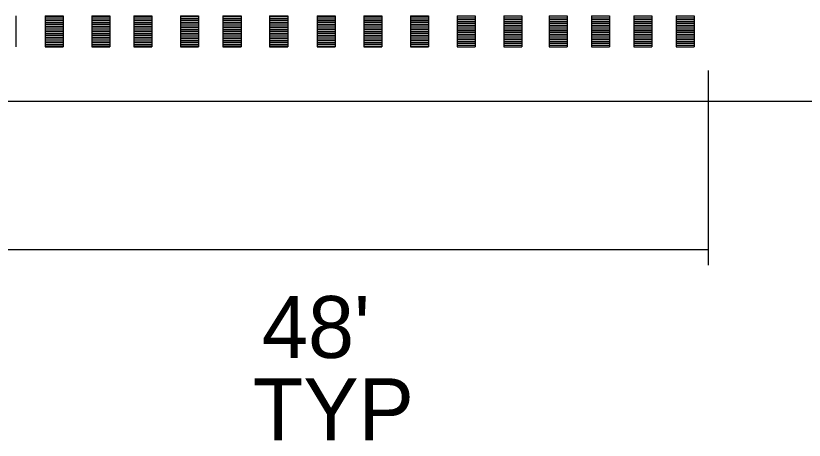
# Model space of a CAD drawing. Extents: x 2 to 587, y 96 to 179.
# Drawn here: x 541.1 to 547.27, y 155.93 to 159.26 of the extents above; entities that cross this region are included whole.
import ezdxf

# ---------------------------------------------------------------- set-up
doc = ezdxf.new("R2010")
doc.units = 0
for name, color, linetype in [('DETAIL 1', 7, 'Continuous'), ('DETAIL 2', 7, 'Continuous'), ('DETAIL 3', 7, 'Continuous'), ('Level 1', 7, 'Continuous'), ('SHT_ Dimensions', 7, 'Continuous')]:
    doc.layers.add(name, color=color, linetype=linetype)

msp = doc.modelspace()

# ---------------------------------------------------------------- linework, layer by layer
at = {"layer": 'DETAIL 1'}
msp.add_line((529.1765, 158.5862), (552.8888, 158.5862), dxfattribs=at)
at = {"layer": 'DETAIL 2'}
msp.add_line((546.5233, 158.8284), (546.5233, 157.3022), dxfattribs=at)
at = {"layer": 'DETAIL 3'}
for p, q in [((541.1042, 159.2562), (541.1042, 159.0127)), ((541.3336, 159.2562), (541.3336, 159.0127)), ((541.3336, 159.2562), (541.4751, 159.2562)), ((541.4751, 159.2562), (541.4751, 159.0127)), ((541.6988, 159.2562), (541.6988, 159.0127)), ((541.6988, 159.2562), (541.8403, 159.2562)), ((541.8403, 159.2562), (541.8403, 159.0127)), ((542.0282, 159.2562), (542.0282, 159.0127)), ((542.0282, 159.2562), (542.1697, 159.2562)), ((542.1697, 159.2562), (542.1697, 159.0127)), ((542.3934, 159.2562), (542.3934, 159.0127)), ((542.3934, 159.2562), (542.5349, 159.2562)), ((542.5349, 159.2562), (542.5349, 159.0127)), ((542.7253, 159.2562), (542.7253, 159.0127)), ((542.7254, 159.2562), (542.8668, 159.2562)), ((542.8668, 159.2562), (542.8668, 159.0127)), ((543.0905, 159.2562), (543.0905, 159.0127)), ((543.0906, 159.2562), (543.232, 159.2562)), ((543.232, 159.2562), (543.232, 159.0127)), ((543.4614, 159.2562), (543.4614, 159.0127)), ((543.4614, 159.2562), (543.6029, 159.2562)), ((543.6029, 159.2562), (543.6029, 159.0127)), ((543.8266, 159.2562), (543.8266, 159.0127)), ((543.8266, 159.2562), (543.9681, 159.2562)), ((543.9681, 159.2562), (543.9681, 159.0127)), ((544.1918, 159.2562), (544.1918, 159.0127)), ((544.1918, 159.2562), (544.3333, 159.2562)), ((544.3333, 159.2562), (544.3333, 159.0127)), ((544.557, 159.2562), (544.557, 159.0127)), ((544.557, 159.2562), (544.6985, 159.2562)), ((544.6985, 159.2562), (544.6985, 159.0127)), ((544.9222, 159.2562), (544.9222, 159.0127)), ((544.9222, 159.2562), (545.0637, 159.2562)), ((545.0637, 159.2562), (545.0637, 159.0127)), ((545.2768, 159.2562), (545.2768, 159.0127)), ((545.2768, 159.2562), (545.4183, 159.2562)), ((545.4183, 159.2562), (545.4183, 159.0127)), ((545.6098, 159.2562), (545.6098, 159.0127)), ((545.6098, 159.2562), (545.7513, 159.2562)), ((545.7513, 159.2562), (545.7513, 159.0127)), ((545.9404, 159.2562), (545.9404, 159.0127)), ((545.9405, 159.2562), (546.0819, 159.2562)), ((546.0819, 159.2562), (546.0819, 159.0127)), ((546.2724, 159.2562), (546.2724, 159.0127)), ((546.2724, 159.2562), (546.4139, 159.2562)), ((546.4139, 159.2562), (546.4139, 159.0127)), ((541.3336, 159.0127), (541.4751, 159.0127)), ((541.6988, 159.0127), (541.8403, 159.0127)), ((542.0282, 159.0127), (542.1697, 159.0127)), ((542.3934, 159.0127), (542.5349, 159.0127)), ((542.7254, 159.0127), (542.8668, 159.0127)), ((543.0906, 159.0127), (543.232, 159.0127)), ((543.4614, 159.0127), (543.6029, 159.0127)), ((543.8266, 159.0127), (543.9681, 159.0127)), ((544.1918, 159.0127), (544.3333, 159.0127)), ((544.557, 159.0127), (544.6985, 159.0127)), ((544.9222, 159.0127), (545.0637, 159.0127)), ((545.2768, 159.0127), (545.4183, 159.0127)), ((545.6098, 159.0127), (545.7513, 159.0127)), ((545.9405, 159.0127), (546.0819, 159.0127)), ((546.2724, 159.0127), (546.4139, 159.0127))]:
    msp.add_line(p, q, dxfattribs=at)
at = {"layer": 'Level 1'}
for p, q in [((541.3336, 159.2467), (541.4751, 159.2467)), ((541.6988, 159.2467), (541.8403, 159.2467)), ((542.0282, 159.2467), (542.1697, 159.2467)), ((542.3934, 159.2494), (542.5349, 159.2494)), ((542.7253, 159.2494), (542.8668, 159.2494)), ((543.0905, 159.2494), (543.232, 159.2494)), ((543.4614, 159.2477), (543.6029, 159.2477)), ((543.8266, 159.2477), (543.9681, 159.2477)), ((544.1918, 159.2477), (544.3333, 159.2477)), ((544.557, 159.2552), (544.6985, 159.2552)), ((544.557, 159.2409), (544.6985, 159.2409)), ((544.9222, 159.2552), (545.0637, 159.2552)), ((544.9222, 159.2409), (545.0637, 159.2409)), ((545.2768, 159.2552), (545.4183, 159.2552)), ((545.2768, 159.2409), (545.4183, 159.2409)), ((545.6098, 159.2552), (545.7513, 159.2552)), ((545.6098, 159.2409), (545.7513, 159.2409)), ((545.9404, 159.2552), (546.0819, 159.2552)), ((545.9404, 159.2409), (546.0819, 159.2409)), ((546.2724, 159.2552), (546.4139, 159.2552)), ((546.2724, 159.2409), (546.4139, 159.2409)), ((541.3336, 159.2324), (541.4751, 159.2324)), ((541.3336, 159.2181), (541.4751, 159.2181)), ((541.3336, 159.2037), (541.4751, 159.2037)), ((541.3336, 159.1894), (541.4751, 159.1894)), ((541.6988, 159.2324), (541.8403, 159.2324)), ((541.6988, 159.2181), (541.8403, 159.2181)), ((541.6988, 159.2037), (541.8403, 159.2037)), ((541.6988, 159.1894), (541.8403, 159.1894)), ((542.0282, 159.2324), (542.1697, 159.2324)), ((542.0282, 159.2181), (542.1697, 159.2181)), ((542.0282, 159.2037), (542.1697, 159.2037)), ((542.0282, 159.1894), (542.1697, 159.1894)), ((542.3934, 159.235), (542.5349, 159.235)), ((542.3934, 159.2207), (542.5349, 159.2207)), ((542.3934, 159.2064), (542.5349, 159.2064)), ((542.3934, 159.1921), (542.5349, 159.1921)), ((542.7253, 159.235), (542.8668, 159.235)), ((542.7253, 159.2207), (542.8668, 159.2207)), ((542.7253, 159.2064), (542.8668, 159.2064)), ((542.7253, 159.1921), (542.8668, 159.1921)), ((543.0905, 159.235), (543.232, 159.235)), ((543.0905, 159.2207), (543.232, 159.2207)), ((543.0905, 159.2064), (543.232, 159.2064)), ((543.0905, 159.1921), (543.232, 159.1921)), ((543.4614, 159.2333), (543.6029, 159.2333)), ((543.4614, 159.219), (543.6029, 159.219)), ((543.4614, 159.2047), (543.6029, 159.2047)), ((543.4614, 159.1904), (543.6029, 159.1904)), ((543.8266, 159.2333), (543.9681, 159.2333)), ((543.8266, 159.219), (543.9681, 159.219)), ((543.8266, 159.2047), (543.9681, 159.2047)), ((543.8266, 159.1904), (543.9681, 159.1904)), ((544.1918, 159.2333), (544.3333, 159.2333)), ((544.1918, 159.219), (544.3333, 159.219)), ((544.1918, 159.2047), (544.3333, 159.2047)), ((544.1918, 159.1904), (544.3333, 159.1904)), ((544.557, 159.2266), (544.6985, 159.2266)), ((544.557, 159.2122), (544.6985, 159.2122)), ((544.557, 159.1979), (544.6985, 159.1979)), ((544.557, 159.1836), (544.6985, 159.1836)), ((544.9222, 159.2266), (545.0637, 159.2266)), ((544.9222, 159.2122), (545.0637, 159.2122)), ((544.9222, 159.1979), (545.0637, 159.1979)), ((544.9222, 159.1836), (545.0637, 159.1836)), ((545.2768, 159.2266), (545.4183, 159.2266)), ((545.2768, 159.2122), (545.4183, 159.2122)), ((545.2768, 159.1979), (545.4183, 159.1979)), ((545.2768, 159.1836), (545.4183, 159.1836)), ((545.6098, 159.2266), (545.7513, 159.2266)), ((545.6098, 159.2122), (545.7513, 159.2122)), ((545.6098, 159.1979), (545.7513, 159.1979)), ((545.6098, 159.1836), (545.7513, 159.1836)), ((545.9404, 159.2266), (546.0819, 159.2266)), ((545.9404, 159.2122), (546.0819, 159.2122)), ((545.9404, 159.1979), (546.0819, 159.1979)), ((545.9404, 159.1836), (546.0819, 159.1836)), ((546.2724, 159.2266), (546.4139, 159.2266)), ((546.2724, 159.2122), (546.4139, 159.2122)), ((546.2724, 159.1979), (546.4139, 159.1979)), ((546.2724, 159.1836), (546.4139, 159.1836)), ((541.3336, 159.1751), (541.4751, 159.1751)), ((541.3336, 159.1608), (541.4751, 159.1608)), ((541.3336, 159.1465), (541.4751, 159.1465)), ((541.3336, 159.1321), (541.4751, 159.1321)), ((541.3336, 159.1178), (541.4751, 159.1178)), ((541.6988, 159.1751), (541.8403, 159.1751)), ((541.6988, 159.1608), (541.8403, 159.1608)), ((541.6988, 159.1465), (541.8403, 159.1465)), ((541.6988, 159.1321), (541.8403, 159.1321)), ((541.6988, 159.1178), (541.8403, 159.1178)), ((542.0282, 159.1751), (542.1697, 159.1751)), ((542.0282, 159.1608), (542.1697, 159.1608)), ((542.0282, 159.1465), (542.1697, 159.1465)), ((542.0282, 159.1321), (542.1697, 159.1321)), ((542.0282, 159.1178), (542.1697, 159.1178)), ((542.3934, 159.1778), (542.5349, 159.1778)), ((542.3934, 159.1634), (542.5349, 159.1634)), ((542.3934, 159.1491), (542.5349, 159.1491)), ((542.3934, 159.1348), (542.5349, 159.1348)), ((542.3934, 159.1205), (542.5349, 159.1205)), ((542.7253, 159.1778), (542.8668, 159.1778)), ((542.7253, 159.1634), (542.8668, 159.1634)), ((542.7253, 159.1491), (542.8668, 159.1491)), ((542.7253, 159.1348), (542.8668, 159.1348)), ((542.7253, 159.1205), (542.8668, 159.1205)), ((543.0905, 159.1778), (543.232, 159.1778)), ((543.0905, 159.1634), (543.232, 159.1634)), ((543.0905, 159.1491), (543.232, 159.1491)), ((543.0905, 159.1348), (543.232, 159.1348)), ((543.0905, 159.1205), (543.232, 159.1205)), ((543.4614, 159.1761), (543.6029, 159.1761)), ((543.4614, 159.1617), (543.6029, 159.1617)), ((543.4614, 159.1474), (543.6029, 159.1474)), ((543.4614, 159.1331), (543.6029, 159.1331)), ((543.4614, 159.1188), (543.6029, 159.1188)), ((543.8266, 159.1761), (543.9681, 159.1761)), ((543.8266, 159.1617), (543.9681, 159.1617)), ((543.8266, 159.1474), (543.9681, 159.1474)), ((543.8266, 159.1331), (543.9681, 159.1331)), ((543.8266, 159.1188), (543.9681, 159.1188)), ((544.1918, 159.1761), (544.3333, 159.1761)), ((544.1918, 159.1617), (544.3333, 159.1617)), ((544.1918, 159.1474), (544.3333, 159.1474)), ((544.1918, 159.1331), (544.3333, 159.1331)), ((544.1918, 159.1188), (544.3333, 159.1188)), ((544.557, 159.1693), (544.6985, 159.1693)), ((544.557, 159.1549), (544.6985, 159.1549)), ((544.557, 159.1406), (544.6985, 159.1406)), ((544.557, 159.1263), (544.6985, 159.1263)), ((544.9222, 159.1693), (545.0637, 159.1693)), ((544.9222, 159.1549), (545.0637, 159.1549)), ((544.9222, 159.1406), (545.0637, 159.1406)), ((544.9222, 159.1263), (545.0637, 159.1263)), ((545.2768, 159.1693), (545.4183, 159.1693)), ((545.2768, 159.1549), (545.4183, 159.1549)), ((545.2768, 159.1406), (545.4183, 159.1406)), ((545.2768, 159.1263), (545.4183, 159.1263)), ((545.6098, 159.1693), (545.7513, 159.1693)), ((545.6098, 159.1549), (545.7513, 159.1549)), ((545.6098, 159.1406), (545.7513, 159.1406)), ((545.6098, 159.1263), (545.7513, 159.1263)), ((545.9404, 159.1693), (546.0819, 159.1693)), ((545.9404, 159.1549), (546.0819, 159.1549)), ((545.9404, 159.1406), (546.0819, 159.1406)), ((545.9404, 159.1263), (546.0819, 159.1263)), ((546.2724, 159.1693), (546.4139, 159.1693)), ((546.2724, 159.1549), (546.4139, 159.1549)), ((546.2724, 159.1406), (546.4139, 159.1406)), ((546.2724, 159.1263), (546.4139, 159.1263)), ((541.3336, 159.1035), (541.4751, 159.1035)), ((541.3336, 159.0892), (541.4751, 159.0892)), ((541.3336, 159.0749), (541.4751, 159.0749)), ((541.3336, 159.0605), (541.4751, 159.0605)), ((541.6988, 159.1035), (541.8403, 159.1035)), ((541.6988, 159.0892), (541.8403, 159.0892)), ((541.6988, 159.0749), (541.8403, 159.0749)), ((541.6988, 159.0605), (541.8403, 159.0605)), ((542.0282, 159.1035), (542.1697, 159.1035)), ((542.0282, 159.0892), (542.1697, 159.0892)), ((542.0282, 159.0749), (542.1697, 159.0749)), ((542.0282, 159.0605), (542.1697, 159.0605)), ((542.3934, 159.1062), (542.5349, 159.1062)), ((542.3934, 159.0918), (542.5349, 159.0918)), ((542.3934, 159.0775), (542.5349, 159.0775)), ((542.3934, 159.0632), (542.5349, 159.0632)), ((542.7253, 159.1062), (542.8668, 159.1062)), ((542.7253, 159.0918), (542.8668, 159.0918)), ((542.7253, 159.0775), (542.8668, 159.0775)), ((542.7253, 159.0632), (542.8668, 159.0632)), ((543.0905, 159.1062), (543.232, 159.1062)), ((543.0905, 159.0918), (543.232, 159.0918)), ((543.0905, 159.0775), (543.232, 159.0775)), ((543.0905, 159.0632), (543.232, 159.0632)), ((543.4614, 159.1045), (543.6029, 159.1045)), ((543.4614, 159.0901), (543.6029, 159.0901)), ((543.4614, 159.0758), (543.6029, 159.0758)), ((543.4614, 159.0615), (543.6029, 159.0615)), ((543.8266, 159.1045), (543.9681, 159.1045)), ((543.8266, 159.0901), (543.9681, 159.0901)), ((543.8266, 159.0758), (543.9681, 159.0758)), ((543.8266, 159.0615), (543.9681, 159.0615)), ((544.1918, 159.1045), (544.3333, 159.1045)), ((544.1918, 159.0901), (544.3333, 159.0901)), ((544.1918, 159.0758), (544.3333, 159.0758)), ((544.1918, 159.0615), (544.3333, 159.0615)), ((544.557, 159.112), (544.6985, 159.112)), ((544.557, 159.0977), (544.6985, 159.0977)), ((544.557, 159.0833), (544.6985, 159.0833)), ((544.557, 159.069), (544.6985, 159.069)), ((544.557, 159.0547), (544.6985, 159.0547)), ((544.9222, 159.112), (545.0637, 159.112)), ((544.9222, 159.0977), (545.0637, 159.0977)), ((544.9222, 159.0833), (545.0637, 159.0833)), ((544.9222, 159.069), (545.0637, 159.069)), ((544.9222, 159.0547), (545.0637, 159.0547)), ((545.2768, 159.112), (545.4183, 159.112)), ((545.2768, 159.0977), (545.4183, 159.0977)), ((545.2768, 159.0833), (545.4183, 159.0833)), ((545.2768, 159.069), (545.4183, 159.069)), ((545.2768, 159.0547), (545.4183, 159.0547)), ((545.6098, 159.112), (545.7513, 159.112)), ((545.6098, 159.0977), (545.7513, 159.0977)), ((545.6098, 159.0833), (545.7513, 159.0833)), ((545.6098, 159.069), (545.7513, 159.069)), ((545.6098, 159.0547), (545.7513, 159.0547)), ((545.9404, 159.112), (546.0819, 159.112)), ((545.9404, 159.0977), (546.0819, 159.0977)), ((545.9404, 159.0833), (546.0819, 159.0833)), ((545.9404, 159.069), (546.0819, 159.069)), ((545.9404, 159.0547), (546.0819, 159.0547)), ((546.2724, 159.112), (546.4139, 159.112)), ((546.2724, 159.0977), (546.4139, 159.0977)), ((546.2724, 159.0833), (546.4139, 159.0833)), ((546.2724, 159.069), (546.4139, 159.069)), ((546.2724, 159.0547), (546.4139, 159.0547)), ((541.3336, 159.0462), (541.4751, 159.0462)), ((541.3336, 159.0319), (541.4751, 159.0319)), ((541.3336, 159.0176), (541.4751, 159.0176)), ((541.6988, 159.0462), (541.8403, 159.0462)), ((541.6988, 159.0319), (541.8403, 159.0319)), ((541.6988, 159.0176), (541.8403, 159.0176)), ((542.0282, 159.0462), (542.1697, 159.0462)), ((542.0282, 159.0319), (542.1697, 159.0319)), ((542.0282, 159.0176), (542.1697, 159.0176)), ((542.3934, 159.0489), (542.5349, 159.0489)), ((542.3934, 159.0346), (542.5349, 159.0346)), ((542.3934, 159.0202), (542.5349, 159.0202)), ((542.7253, 159.0489), (542.8668, 159.0489)), ((542.7253, 159.0346), (542.8668, 159.0346)), ((542.7253, 159.0202), (542.8668, 159.0202)), ((543.0905, 159.0489), (543.232, 159.0489)), ((543.0905, 159.0346), (543.232, 159.0346)), ((543.0905, 159.0202), (543.232, 159.0202)), ((543.4614, 159.0472), (543.6029, 159.0472)), ((543.4614, 159.0329), (543.6029, 159.0329)), ((543.4614, 159.0185), (543.6029, 159.0185)), ((543.8266, 159.0472), (543.9681, 159.0472)), ((543.8266, 159.0329), (543.9681, 159.0329)), ((543.8266, 159.0185), (543.9681, 159.0185)), ((544.1918, 159.0472), (544.3333, 159.0472)), ((544.1918, 159.0329), (544.3333, 159.0329)), ((544.1918, 159.0185), (544.3333, 159.0185)), ((544.557, 159.0404), (544.6985, 159.0404)), ((544.557, 159.0261), (544.6985, 159.0261)), ((544.9222, 159.0404), (545.0637, 159.0404)), ((544.9222, 159.0261), (545.0637, 159.0261)), ((545.2768, 159.0404), (545.4183, 159.0404)), ((545.2768, 159.0261), (545.4183, 159.0261)), ((545.6098, 159.0404), (545.7513, 159.0404)), ((545.6098, 159.0261), (545.7513, 159.0261)), ((545.9404, 159.0404), (546.0819, 159.0404)), ((545.9404, 159.0261), (546.0819, 159.0261)), ((546.2724, 159.0404), (546.4139, 159.0404)), ((546.2724, 159.0261), (546.4139, 159.0261))]:
    msp.add_line(p, q, dxfattribs=at)
at = {"layer": 'SHT_ Dimensions'}
msp.add_line((540.4832, 157.4235), (546.5233, 157.4235), dxfattribs=at)

# ---------------------------------------------------------------- texts
at = {"layer": 'DETAIL 1'}
for s, p in [("48'", (543.0304, 156.5752)), ('TYP', (542.9585, 155.9303))]:
    msp.add_text(s, height=0.48491, dxfattribs=at).set_placement(p)

doc.saveas('drawing.dxf')
